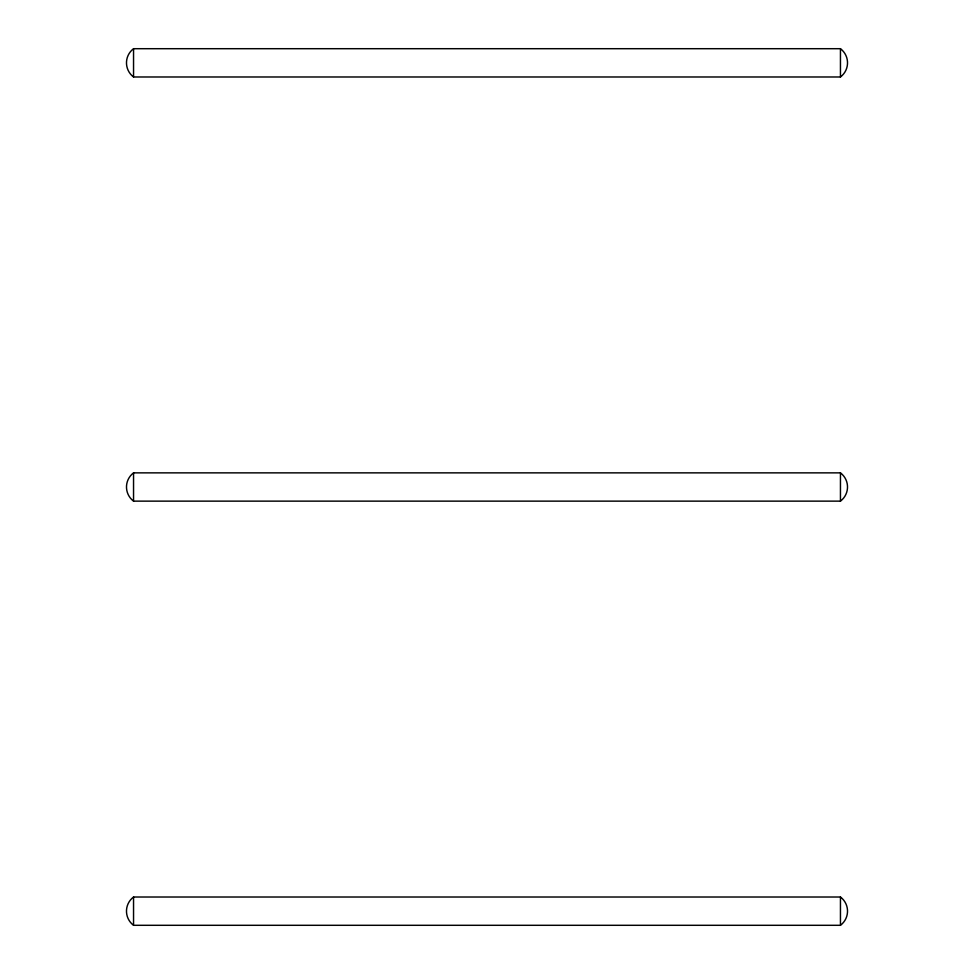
<?xml version="1.0" encoding="UTF-8"?>
<svg xmlns="http://www.w3.org/2000/svg" width="974" height="974" viewBox="0 0 974 974"><rect width="100%" height="100%" fill="white"/><g stroke="black" fill="none" stroke-linecap="round" stroke-linejoin="round"><path stroke-width="1.46" d="M133.548 48.7L840.452 48.7L840.452 76.983L133.548 76.983L133.548 48.7A17.678 17.678 0 0 0 133.548 76.983M133.548 472.865L840.452 472.865L840.452 501.135L133.548 501.135L133.548 472.865A17.678 17.678 0 0 0 133.548 501.135M133.548 897.017L840.452 897.017L840.452 925.3L133.548 925.3L133.548 897.017A17.678 17.678 0 0 0 133.548 925.3M840.452 472.865A17.678 17.678 0 0 1 840.452 501.135M840.452 48.7A17.678 17.678 0 0 1 840.452 76.983M840.452 897.017A17.678 17.678 0 0 1 840.452 925.3"/></g></svg>
